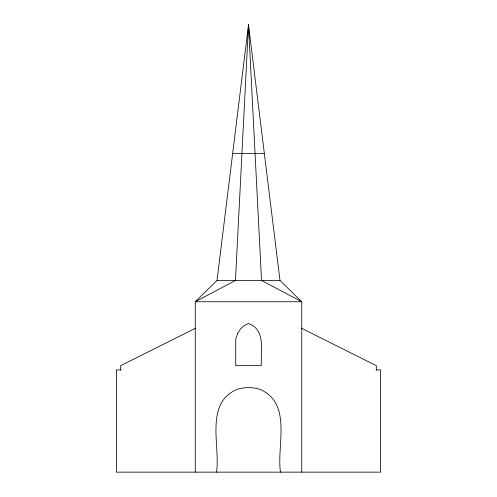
<?xml version="1.0" encoding="UTF-8"?>
<svg xmlns="http://www.w3.org/2000/svg" width="497" height="497" viewBox="0 0 497 497"><rect width="100%" height="100%" fill="white"/><g stroke="black" fill="none" stroke-linecap="round" stroke-linejoin="round"><path stroke-width="0.75" d="M195.253 472.15L195.253 301.747L217.015 280.451L248.5 24.85L279.985 280.451L301.747 301.747L301.747 472.15M195.712 328.144L120.703 365.649L120.703 370.277M232.639 153.61L264.361 153.61M217.015 280.451L279.985 280.451M120.703 369.911L116.441 369.911L116.441 472.15L380.559 472.15L380.559 369.911L376.297 369.911M301.288 328.144L376.297 365.649L376.297 370.277M280.451 472.15C276.537 445.685 292.491 403.657 260.273 389.493A37.486 37.486 0 0 0 236.727 389.493C204.509 403.657 220.463 445.685 216.549 472.15M248.5 24.85L235.46 280.451L195.253 301.747L301.747 301.747L261.54 280.451L248.5 24.85M237.852 333.058L235.721 339.022L235.721 365.649L261.279 365.649C260.67 351.541 266.057 329.654 248.5 323.479L244.027 325.603L240.616 328.803L237.852 333.058"/></g></svg>
